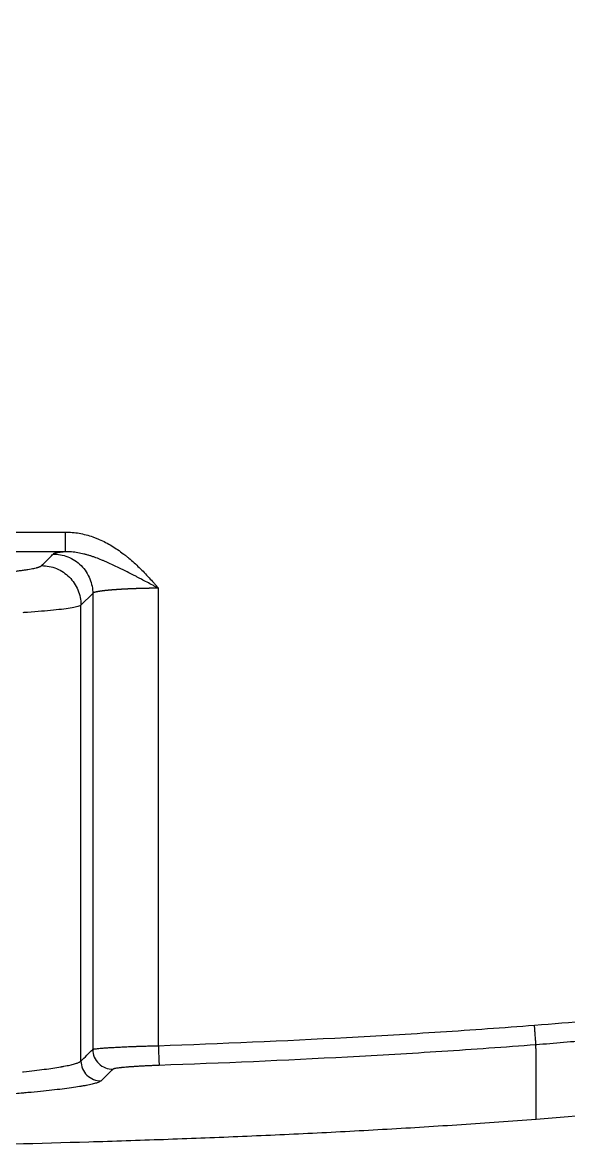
# Model space of a CAD drawing. Header units: millimetres. Extents: x -33000 to 294000, y 0 to 42408.
# Drawn here: x 57272.2 to 57313.7, y 18545.5 to 18630.8 of the extents above; entities that cross this region are included whole.
import ezdxf

# ---------------------------------------------------------------- set-up
doc = ezdxf.new("R2010")
doc.units = ezdxf.units.MM
doc.header["$LTSCALE"] = 50
doc.layers.add('arch', color=8, linetype='Continuous')

msp = doc.modelspace()

# ---------------------------------------------------------------- linework, layer by layer
at = {"layer": 'arch', "linetype": 'Continuous'}
for p, q in [((57277.557, 18587.429), (57276.661, 18586.546)), ((57277.557, 18587.429), (57277.557, 18552.785)), ((57276.661, 18551.902), (57276.661, 18586.546))]:
    msp.add_line(p, q, dxfattribs=at)
for centre, major_axis, ratio, start_param, end_param in [((57282.55, 18553.068, 0), (0.053, -1.499), 0.00001, 4.712414, 6.233299), ((57279.055, 18552.785, 0), (1.053, -1.068), 0.997302, 3.935293, 5.53518), ((57278.159, 18551.902, 0), (1.053, -1.068), 0.997304, 3.935721, 5.534739)]:
    msp.add_ellipse(centre, major_axis=major_axis, ratio=ratio, start_param=start_param, end_param=end_param, dxfattribs=at)
for points, knots in [([(57311.261, 18936.073, 0), (57314.055, 18935.857, 0), (57316.84, 18935.597, 0), (57322.388, 18934.985, 0), (57325.152, 18934.633, 0), (57330.658, 18933.83, 0), (57333.4, 18933.38, 0), (57338.86, 18932.373, 0), (57341.578, 18931.816, 0), (57346.988, 18930.586, 0), (57349.68, 18929.913, 0), (57355.036, 18928.438, 0), (57357.699, 18927.636, 0), (57361.67, 18926.326, 0), (57362.99, 18925.871, 0), (57365.621, 18924.924, 0), (57366.932, 18924.431, 0), (57368.892, 18923.661, 0), (57369.87, 18923.269, 0), (57370.846, 18922.865, 0), (57371.333, 18922.66, 0), (57371.496, 18922.592, 0), (57371.82, 18922.455, 0), (57373.278, 18921.834, 0), (57374.722, 18921.189, 0), (57377.265, 18920.004, 0), (57379.784, 18918.78, 0), (57383.49, 18916.821, 0), (57385.91, 18915.429, 0), (57388.302, 18913.993, 0), (57389.485, 18913.252, 0), (57391.823, 18911.724, 0), (57392.978, 18910.936, 0), (57395.258, 18909.312, 0), (57396.383, 18908.475, 0), (57398.048, 18907.18, 0), (57398.874, 18906.523, 0), (57399.828, 18905.74, 0), (57400.234, 18905.4, 0), (57400.505, 18905.172, 0), (57400.64, 18905.058, 0), (57401.85, 18904.03, 0), (57402.901, 18903.095, 0), (57404.952, 18901.185, 0), (57405.953, 18900.209, 0), (57407.903, 18898.217, 0), (57408.853, 18897.201, 0), (57410.701, 18895.127, 0), (57411.6, 18894.069, 0), (57413.347, 18891.912, 0), (57414.194, 18890.813, 0), (57415.837, 18888.572, 0), (57416.632, 18887.431, 0), (57417.786, 18885.687, 0), (57418.164, 18885.1, 0), (57418.907, 18883.916, 0), (57419.271, 18883.319, 0), (57419.989, 18882.115, 0), (57420.342, 18881.508, 0), (57421.036, 18880.285, 0), (57421.377, 18879.668, 0), (57421.797, 18878.892, 0), (57421.881, 18878.737, 0), (57422.047, 18878.426, 0), (57422.13, 18878.27, 0), (57422.378, 18877.802, 0), (57422.869, 18876.865, 0), (57423.346, 18875.924, 0), (57424.283, 18874.034, 0), (57424.885, 18872.767, 0), (57426.046, 18870.218, 0), (57426.605, 18868.937, 0), (57428.222, 18865.072, 0), (57429.221, 18862.468, 0), (57431.085, 18857.215, 0), (57431.95, 18854.566, 0), (57433.562, 18849.228, 0), (57434.31, 18846.539, 0), (57435.704, 18841.127, 0), (57436.35, 18838.404, 0), (57437.103, 18834.981, 0), (57437.324, 18833.953, 0), (57437.539, 18832.922, 0), (57437.682, 18832.235, 0), (57437.752, 18831.891, 0), (57438.101, 18830.171, 0), (57438.369, 18828.795, 0), (57439.143, 18824.667, 0), (57439.619, 18821.914, 0), (57440.499, 18816.406, 0), (57440.904, 18813.651, 0), (57442.026, 18805.385, 0), (57442.651, 18799.871, 0), (57443.445, 18791.597, 0), (57443.686, 18788.839, 0), (57444.119, 18783.32, 0), (57444.31, 18780.561, 0), (57444.814, 18772.28, 0), (57445.293, 18761.234, 0), (57445.44, 18750.181, 0), (57445.441, 18739.125, 0), (57445.368, 18733.595, 0), (57445.056, 18722.531, 0), (57444.817, 18716.997, 0), (57444.314, 18708.693, 0), (57444.122, 18705.924, 0), (57443.688, 18700.386, 0), (57443.446, 18697.616, 0), (57442.914, 18692.076, 0), (57442.624, 18689.305, 0), (57442.147, 18685.147, 0), (57441.981, 18683.761, 0), (57441.634, 18680.989, 0), (57441.453, 18679.603, 0), (57440.511, 18672.671, 0), (57439.635, 18667.154, 0), (57438.09, 18658.931, 0), (57437.537, 18656.198, 0), (57436.339, 18650.755, 0), (57435.695, 18648.044, 0), (57434.304, 18642.645, 0), (57433.556, 18639.958, 0), (57431.94, 18634.611, 0), (57431.071, 18631.951, 0), (57430.015, 18628.978, 0), (57429.897, 18628.648, 0), (57429.657, 18627.988, 0), (57429.537, 18627.658, 0), (57429.172, 18626.672, 0), (57428.429, 18624.705, 0), (57427.647, 18622.759, 0), (57426.028, 18618.896, 0), (57424.874, 18616.36, 0), (57423.327, 18613.246, 0), (57423.012, 18612.626, 0), (57422.372, 18611.391, 0), (57422.047, 18610.776, 0), (57421.054, 18608.942, 0), (57420.369, 18607.731, 0), (57419.301, 18605.936, 0), (57418.938, 18605.341, 0), (57418.197, 18604.159, 0), (57417.82, 18603.572, 0), (57416.665, 18601.823, 0), (57415.865, 18600.673, 0), (57414.618, 18598.972, 0), (57414.195, 18598.409, 0), (57413.657, 18597.711, 0), (57413.549, 18597.571, 0), (57413.332, 18597.293, 0), (57413.005, 18596.877, 0), (57411.795, 18595.366, 0), (57410.661, 18594.033, 0), (57408.801, 18591.949, 0), (57407.849, 18590.932, 0), (57405.902, 18588.948, 0), (57404.908, 18587.979, 0), (57402.877, 18586.091, 0), (57401.841, 18585.17, 0), (57399.729, 18583.374, 0), (57398.653, 18582.499, 0), (57396.462, 18580.792, 0), (57395.348, 18579.961, 0), (57393.081, 18578.342, 0), (57391.928, 18577.554, 0), (57390.172, 18576.403, 0), (57389.288, 18575.835, 0), (57388.243, 18575.187, 0), (57387.793, 18574.912, 0), (57387.493, 18574.729, 0), (57387.342, 18574.638, 0), (57385.985, 18573.822, 0), (57384.77, 18573.121, 0), (57382.32, 18571.768, 0), (57379.851, 18570.461, 0), (57377.348, 18569.243, 0), (57373.569, 18567.478, 0), (57371.017, 18566.385, 0), (57365.855, 18564.349, 0), (57363.244, 18563.406, 0), (57357.969, 18561.655, 0), (57355.306, 18560.848, 0), (57351.273, 18559.731, 0), (57349.923, 18559.374, 0), (57347.888, 18558.861, 0), (57347.209, 18558.694, 0), (57346.187, 18558.449, 0), (57345.847, 18558.368, 0), (57345.164, 18558.208, 0), (57343.457, 18557.813, 0), (57341.745, 18557.442, 0), (57339.686, 18557.017, 0), (57338.999, 18556.879, 0), (57337.624, 18556.61, 0), (57336.936, 18556.479, 0), (57333.493, 18555.842, 0), (57330.731, 18555.388, 0), (57325.192, 18554.579, 0), (57322.415, 18554.225, 0), (57318.239, 18553.765, 0), (57316.846, 18553.623, 0), (57314.055, 18553.361, 0), (57312.659, 18553.242, 0), (57311.262, 18553.134, 0)], [0, 0, 0, 0, 0.015625, 0.015625, 0.03125, 0.03125, 0.046875, 0.046875, 0.0625, 0.0625, 0.078125, 0.078125, 0.09375, 0.09375, 0.101562, 0.101562, 0.109375, 0.109375, 0.113281, 0.115234, 0.115234, 0.116211, 0.116211, 0.117187, 0.125, 0.125, 0.132812, 0.140625, 0.148437, 0.148437, 0.15625, 0.15625, 0.164062, 0.164062, 0.171875, 0.171875, 0.175781, 0.177734, 0.178711, 0.178711, 0.179687, 0.179687, 0.1875, 0.1875, 0.195312, 0.195312, 0.203125, 0.203125, 0.210937, 0.210937, 0.21875, 0.21875, 0.226562, 0.226562, 0.230469, 0.230469, 0.234375, 0.234375, 0.238281, 0.238281, 0.242187, 0.242187, 0.243164, 0.243164, 0.244141, 0.244141, 0.246094, 0.25, 0.25, 0.257812, 0.257812, 0.265625, 0.265625, 0.28125, 0.28125, 0.296875, 0.296875, 0.3125, 0.3125, 0.328125, 0.328125, 0.332031, 0.333984, 0.333984, 0.335937, 0.335937, 0.34375, 0.34375, 0.359375, 0.359375, 0.375, 0.375, 0.40625, 0.40625, 0.421875, 0.421875, 0.4375, 0.4375, 0.46875, 0.5, 0.5, 0.53125, 0.53125, 0.5625, 0.5625, 0.578125, 0.578125, 0.59375, 0.59375, 0.609375, 0.609375, 0.617187, 0.617187, 0.625, 0.625, 0.65625, 0.65625, 0.671875, 0.671875, 0.6875, 0.6875, 0.703125, 0.703125, 0.71875, 0.71875, 0.720703, 0.720703, 0.722656, 0.722656, 0.726562, 0.734375, 0.734375, 0.75, 0.75, 0.753906, 0.753906, 0.757812, 0.757812, 0.765625, 0.765625, 0.769531, 0.769531, 0.773437, 0.773437, 0.78125, 0.78125, 0.785156, 0.785156, 0.786133, 0.786133, 0.787109, 0.789062, 0.796875, 0.796875, 0.804687, 0.804687, 0.8125, 0.8125, 0.820312, 0.820312, 0.828125, 0.828125, 0.835937, 0.835937, 0.84375, 0.84375, 0.847656, 0.849609, 0.850586, 0.850586, 0.851562, 0.851562, 0.859375, 0.859375, 0.867187, 0.875, 0.875, 0.890625, 0.890625, 0.90625, 0.90625, 0.921875, 0.921875, 0.929687, 0.929687, 0.933594, 0.933594, 0.935547, 0.935547, 0.9375, 0.945312, 0.945312, 0.949219, 0.949219, 0.953125, 0.953125, 0.96875, 0.96875, 0.984375, 0.984375, 0.992187, 0.992187, 1, 1, 1, 1]), ([(57311.146, 18554.627, 0), (57313.918, 18554.842, 0), (57316.683, 18555.1, 0), (57322.196, 18555.708, 0), (57324.944, 18556.058, 0), (57330.422, 18556.856, 0), (57333.152, 18557.304, 0), (57338.594, 18558.308, 0), (57341.305, 18558.863, 0), (57346.705, 18560.092, 0), (57349.395, 18560.766, 0), (57353.412, 18561.874, 0), (57354.748, 18562.26, 0), (57356.414, 18562.765, 0), (57356.747, 18562.867, 0), (57357.412, 18563.073, 0), (57358.408, 18563.385, 0), (57359.401, 18563.706, 0), (57362.699, 18564.798, 0), (57365.308, 18565.74, 0), (57370.462, 18567.771, 0), (57373.006, 18568.861, 0), (57376.769, 18570.619, 0), (57379.259, 18571.833, 0), (57381.711, 18573.133, 0), (57384.144, 18574.479, 0), (57385.35, 18575.175, 0), (57386.695, 18575.986, 0), (57386.844, 18576.077, 0), (57387.142, 18576.258, 0), (57387.587, 18576.531, 0), (57388.622, 18577.175, 0), (57389.499, 18577.739, 0), (57391.238, 18578.882, 0), (57392.379, 18579.665, 0), (57394.624, 18581.274, 0), (57395.728, 18582.1, 0), (57397.897, 18583.796, 0), (57398.962, 18584.666, 0), (57401.052, 18586.451, 0), (57402.077, 18587.366, 0), (57404.086, 18589.245, 0), (57405.07, 18590.208, 0), (57406.994, 18592.182, 0), (57407.935, 18593.194, 0), (57409.773, 18595.268, 0), (57410.67, 18596.329, 0), (57411.762, 18597.689, 0), (57411.98, 18597.963, 0), (57412.303, 18598.376, 0), (57412.411, 18598.514, 0), (57412.625, 18598.79, 0), (57413.158, 18599.484, 0), (57413.679, 18600.183, 0), (57414.906, 18601.874, 0), (57415.694, 18603.018, 0), (57417.209, 18605.337, 0), (57417.936, 18606.512, 0), (57419.337, 18608.891, 0), (57420.01, 18610.095, 0), (57421.313, 18612.525, 0), (57421.942, 18613.752, 0), (57423.768, 18617.466, 0), (57424.903, 18619.986, 0), (57426.495, 18623.823, 0), (57427.264, 18625.756, 0), (57427.994, 18627.709, 0), (57428.293, 18628.526, 0), (57428.353, 18628.689, 0), (57428.471, 18629.017, 0), (57428.648, 18629.507, 0), (57428.823, 18629.999, 0), (57429.861, 18632.949, 0), (57430.714, 18635.588, 0), (57432.302, 18640.893, 0), (57433.036, 18643.559, 0), (57434.403, 18648.915, 0), (57435.036, 18651.604, 0), (57436.213, 18657.004, 0), (57436.757, 18659.714, 0), (57437.77, 18665.151, 0), (57438.473, 18669.242, 0), (57439.204, 18674.036, 0), (57439.548, 18676.437, 0), (57439.692, 18677.468, 0), (57439.787, 18678.155, 0), (57439.833, 18678.498, 0), (57440.251, 18681.591, 0), (57440.931, 18687.088, 0), (57441.502, 18692.583, 0), (57442.026, 18698.076, 0), (57442.264, 18700.822, 0), (57442.691, 18706.313, 0), (57442.88, 18709.058, 0), (57443.376, 18717.292, 0), (57443.611, 18722.778, 0), (57443.917, 18733.748, 0), (57443.988, 18739.231, 0), (57443.987, 18750.193, 0), (57443.913, 18755.673, 0), (57443.603, 18766.628, 0), (57443.366, 18772.104, 0), (57442.869, 18780.314, 0), (57442.68, 18783.051, 0), (57442.253, 18788.522, 0), (57442.015, 18791.257, 0), (57441.23, 18799.461, 0), (57440.614, 18804.928, 0), (57439.507, 18813.124, 0), (57439.108, 18815.855, 0), (57438.24, 18821.317, 0), (57437.772, 18824.046, 0), (57437.009, 18828.14, 0), (57436.745, 18829.504, 0), (57436.402, 18831.209, 0), (57436.332, 18831.55, 0), (57436.192, 18832.232, 0), (57435.98, 18833.254, 0), (57435.18, 18836.994, 0), (57434.384, 18840.371, 0), (57433.011, 18845.741, 0), (57432.275, 18848.408, 0), (57430.687, 18853.705, 0), (57429.835, 18856.334, 0), (57428, 18861.546, 0), (57427.016, 18864.13, 0), (57425.423, 18867.966, 0), (57424.323, 18870.511, 0), (57423.137, 18873.026, 0), (57422.214, 18874.901, 0), (57421.744, 18875.836, 0), (57421.18, 18876.921, 0), (57420.934, 18877.385, 0), (57420.77, 18877.694, 0), (57420.688, 18877.848, 0), (57419.942, 18879.236, 0), (57419.259, 18880.453, 0), (57418.197, 18882.249, 0), (57417.837, 18882.843, 0), (57417.104, 18884.02, 0), (57416.731, 18884.603, 0), (57415.593, 18886.337, 0), (57414.808, 18887.472, 0), (57413.185, 18889.699, 0), (57412.348, 18890.791, 0), (57410.622, 18892.934, 0), (57409.733, 18893.985, 0), (57407.905, 18896.046, 0), (57406.965, 18897.055, 0), (57405.035, 18899.033, 0), (57404.045, 18900.002, 0), (57402.014, 18901.898, 0), (57400.973, 18902.826, 0), (57399.774, 18903.847, 0), (57399.641, 18903.96, 0), (57399.373, 18904.186, 0), (57399.238, 18904.298, 0), (57398.835, 18904.634, 0), (57398.024, 18905.301, 0), (57397.205, 18905.954, 0), (57395.555, 18907.238, 0), (57394.44, 18908.069, 0), (57392.179, 18909.68, 0), (57391.035, 18910.462, 0), (57388.717, 18911.977, 0), (57387.544, 18912.712, 0), (57385.171, 18914.136, 0), (57382.772, 18915.515, 0), (57379.096, 18917.457, 0), (57376.597, 18918.67, 0), (57374.075, 18919.844, 0), (57372.802, 18920.411, 0), (57371.358, 18921.029, 0), (57371.197, 18921.097, 0), (57370.875, 18921.233, 0), (57370.714, 18921.301, 0), (57370.231, 18921.503, 0), (57369.263, 18921.903, 0), (57368.293, 18922.292, 0), (57366.35, 18923.054, 0), (57365.049, 18923.542, 0), (57362.44, 18924.48, 0), (57361.131, 18924.93, 0), (57357.193, 18926.227, 0), (57354.552, 18927.02, 0), (57349.241, 18928.48, 0), (57346.572, 18929.146, 0), (57341.207, 18930.364, 0), (57338.511, 18930.915, 0), (57333.097, 18931.912, 0), (57330.378, 18932.358, 0), (57324.919, 18933.152, 0), (57322.178, 18933.501, 0), (57316.677, 18934.107, 0), (57313.916, 18934.365, 0), (57311.146, 18934.58, 0)], [0, 0, 0, 0, 0.015625, 0.015625, 0.03125, 0.03125, 0.046875, 0.046875, 0.0625, 0.0625, 0.078125, 0.078125, 0.085938, 0.085938, 0.087891, 0.087891, 0.089844, 0.09375, 0.09375, 0.109375, 0.109375, 0.125, 0.125, 0.132812, 0.140625, 0.140625, 0.148437, 0.148437, 0.149414, 0.149414, 0.150391, 0.152344, 0.15625, 0.15625, 0.164062, 0.164062, 0.171875, 0.171875, 0.179687, 0.179687, 0.1875, 0.1875, 0.195312, 0.195312, 0.203125, 0.203125, 0.210938, 0.210938, 0.212891, 0.212891, 0.213867, 0.213867, 0.214844, 0.21875, 0.21875, 0.226563, 0.226563, 0.234375, 0.234375, 0.242188, 0.242188, 0.25, 0.25, 0.265625, 0.265625, 0.273438, 0.277344, 0.277344, 0.27832, 0.27832, 0.279297, 0.28125, 0.28125, 0.296875, 0.296875, 0.3125, 0.3125, 0.328125, 0.328125, 0.34375, 0.34375, 0.359375, 0.367188, 0.371094, 0.373047, 0.373047, 0.375, 0.375, 0.390625, 0.40625, 0.40625, 0.421875, 0.421875, 0.4375, 0.4375, 0.46875, 0.46875, 0.5, 0.5, 0.53125, 0.53125, 0.5625, 0.5625, 0.578125, 0.578125, 0.59375, 0.59375, 0.625, 0.625, 0.640625, 0.640625, 0.65625, 0.65625, 0.664063, 0.664063, 0.666016, 0.666016, 0.667969, 0.671875, 0.6875, 0.6875, 0.703125, 0.703125, 0.71875, 0.71875, 0.734375, 0.734375, 0.742188, 0.75, 0.75, 0.753906, 0.755859, 0.756836, 0.756836, 0.757813, 0.757813, 0.765625, 0.765625, 0.769531, 0.769531, 0.773438, 0.773438, 0.78125, 0.78125, 0.789063, 0.789063, 0.796875, 0.796875, 0.804688, 0.804688, 0.8125, 0.8125, 0.820313, 0.820313, 0.821289, 0.821289, 0.822266, 0.822266, 0.824219, 0.828125, 0.828125, 0.835938, 0.835938, 0.84375, 0.84375, 0.851563, 0.851563, 0.859375, 0.867188, 0.875, 0.875, 0.882813, 0.882813, 0.883789, 0.883789, 0.884766, 0.884766, 0.886719, 0.890625, 0.890625, 0.898438, 0.898438, 0.90625, 0.90625, 0.921875, 0.921875, 0.9375, 0.9375, 0.953125, 0.953125, 0.96875, 0.96875, 0.984375, 0.984375, 1, 1, 1, 1]), ([(57311.26, 18547.49, 0), (57314.505, 18547.739, 0), (57317.746, 18548.016, 0), (57324.219, 18548.641, 0), (57327.451, 18548.99, 0), (57333.902, 18549.779, 0), (57337.122, 18550.22, 0), (57341.94, 18550.965, 0), (57343.544, 18551.228, 0), (57346.748, 18551.785, 0), (57348.348, 18552.079, 0), (57350.745, 18552.545, 0), (57351.543, 18552.705, 0), (57352.74, 18552.952, 0), (57353.138, 18553.035, 0), (57353.935, 18553.204, 0), (57355.925, 18553.631, 0), (57357.906, 18554.087, 0), (57361.06, 18554.856, 0), (57362.63, 18555.26, 0), (57365.755, 18556.109, 0), (57367.311, 18556.555, 0), (57371.952, 18557.961, 0), (57375.013, 18558.99, 0), (57379.549, 18560.692, 0), (57381.051, 18561.287, 0), (57384.035, 18562.532, 0), (57385.517, 18563.184, 0), (57388.458, 18564.549, 0), (57389.918, 18565.263, 0), (57392.09, 18566.384, 0), (57392.811, 18566.766, 0), (57393.887, 18567.352, 0), (57394.245, 18567.55, 0), (57394.781, 18567.85, 0), (57394.96, 18567.95, 0), (57395.316, 18568.152, 0), (57396.914, 18569.065, 0), (57398.482, 18570.015, 0), (57401.218, 18571.766, 0), (57402.56, 18572.672, 0), (57405.192, 18574.548, 0), (57406.481, 18575.517, 0), (57409.006, 18577.521, 0), (57410.241, 18578.555, 0), (57412.656, 18580.69, 0), (57413.836, 18581.791, 0), (57415.562, 18583.495, 0), (57416.13, 18584.071, 0), (57417.252, 18585.242, 0), (57417.805, 18585.836, 0), (57418.897, 18587.042, 0), (57419.436, 18587.654, 0), (57420.234, 18588.584, 0), (57420.498, 18588.896, 0), (57421.022, 18589.525, 0), (57421.283, 18589.842, 0), (57422.576, 18591.435, 0), (57423.577, 18592.736, 0), (57424.787, 18594.393, 0), (57425.026, 18594.726, 0), (57425.502, 18595.394, 0), (57426.208, 18596.401, 0), (57426.894, 18597.418, 0), (57428.243, 18599.469, 0), (57429.108, 18600.856, 0), (57430.775, 18603.666, 0), (57431.578, 18605.09, 0), (57433.124, 18607.973, 0), (57433.867, 18609.432, 0), (57434.763, 18611.275, 0), (57434.94, 18611.645, 0), (57435.291, 18612.386, 0), (57435.812, 18613.5, 0), (57436.318, 18614.621, 0), (57437.308, 18616.872, 0), (57437.941, 18618.385, 0), (57438.55, 18619.908, 0)], [0, 0, 0, 0, 0.0625, 0.0625, 0.125, 0.125, 0.1875, 0.1875, 0.21875, 0.21875, 0.25, 0.25, 0.265625, 0.265625, 0.273437, 0.273437, 0.28125, 0.3125, 0.3125, 0.34375, 0.34375, 0.375, 0.375, 0.4375, 0.4375, 0.46875, 0.46875, 0.5, 0.5, 0.53125, 0.53125, 0.546875, 0.546875, 0.554687, 0.554687, 0.558594, 0.558594, 0.5625, 0.59375, 0.59375, 0.625, 0.625, 0.65625, 0.65625, 0.6875, 0.6875, 0.71875, 0.71875, 0.734375, 0.734375, 0.75, 0.75, 0.765625, 0.765625, 0.773437, 0.773437, 0.78125, 0.78125, 0.8125, 0.8125, 0.820312, 0.820312, 0.828125, 0.84375, 0.84375, 0.875, 0.875, 0.90625, 0.90625, 0.9375, 0.9375, 0.945312, 0.945312, 0.953125, 0.96875, 0.96875, 1, 1, 1, 1]), ([(57275.467, 18592.094, 0), (57275.647, 18592.095, 0), (57275.825, 18592.087, 0), (57276.179, 18592.055, 0), (57276.355, 18592.031, 0), (57276.703, 18591.969, 0), (57276.876, 18591.931, 0), (57277.219, 18591.84, 0), (57277.39, 18591.788, 0), (57277.601, 18591.713, 0), (57277.643, 18591.698, 0), (57277.727, 18591.667, 0), (57277.853, 18591.619, 0), (57277.976, 18591.567, 0), (57278.221, 18591.461, 0), (57278.381, 18591.384, 0), (57278.695, 18591.22, 0), (57278.849, 18591.133, 0), (57279.152, 18590.951, 0), (57279.301, 18590.855, 0), (57279.594, 18590.655, 0), (57279.738, 18590.551, 0), (57279.952, 18590.389, 0), (57280.022, 18590.334, 0), (57280.162, 18590.223, 0), (57280.231, 18590.167, 0), (57280.437, 18589.995, 0), (57280.572, 18589.878, 0), (57280.836, 18589.639, 0), (57280.967, 18589.517, 0), (57281.223, 18589.268, 0), (57281.349, 18589.142, 0), (57281.597, 18588.885, 0), (57281.719, 18588.755, 0), (57281.961, 18588.492, 0), (57282.08, 18588.359, 0), (57282.258, 18588.158, 0), (57282.317, 18588.091, 0), (57282.405, 18587.991, 0), (57282.435, 18587.957, 0), (57282.479, 18587.906, 0), (57282.493, 18587.89, 0), (57282.516, 18587.865, 0), (57282.523, 18587.856, 0), (57282.534, 18587.844, 0), (57282.538, 18587.84, 0), (57282.543, 18587.835, 0), (57282.544, 18587.835, 0), (57282.544, 18587.834, 0), (57282.545, 18587.834, 0), (57282.545, 18587.834, 0), (57282.545, 18587.834, 0), (57282.545, 18587.833, 0), (57282.546, 18587.832, 0), (57282.548, 18587.828, 0), (57282.55, 18587.825, 0), (57282.552, 18587.822, 0)], [0, 0, 0, 0, 0.0625, 0.0625, 0.125, 0.125, 0.1875, 0.1875, 0.25, 0.25, 0.265625, 0.265625, 0.28125, 0.3125, 0.3125, 0.375, 0.375, 0.4375, 0.4375, 0.5, 0.5, 0.5625, 0.5625, 0.59375, 0.59375, 0.625, 0.625, 0.6875, 0.6875, 0.75, 0.75, 0.8125, 0.8125, 0.875, 0.875, 0.9375, 0.9375, 0.96875, 0.96875, 0.984375, 0.984375, 0.992188, 0.992188, 0.996094, 0.996094, 0.998047, 0.998047, 0.998291, 0.998413, 0.998413, 0.998444, 0.998444, 0.998474, 0.998535, 0.999023, 1, 1, 1, 1]), ([(57275.467, 18592.094, 0), (57275.467, 18591.999, 0), (57275.467, 18591.904, 0), (57275.468, 18591.717, 0), (57275.468, 18591.626, 0), (57275.468, 18591.449, 0), (57275.469, 18591.364, 0), (57275.469, 18591.204, 0), (57275.469, 18591.129, 0), (57275.47, 18590.992, 0), (57275.47, 18590.929, 0), (57275.47, 18590.819, 0), (57275.47, 18590.771, 0), (57275.47, 18590.691, 0), (57275.471, 18590.66, 0), (57275.471, 18590.615, 0), (57275.471, 18590.601, 0), (57275.471, 18590.596, 0)], [0, 0, 0, 0, 0.125, 0.125, 0.25, 0.25, 0.375, 0.375, 0.5, 0.5, 0.625, 0.625, 0.75, 0.75, 0.875, 0.875, 1, 1, 1, 1]), ([(57275.471, 18590.596, 0), (57275.465, 18590.595, 0), (57275.452, 18590.594, 0), (57275.432, 18590.592, 0), (57275.412, 18590.59, 0), (57275.393, 18590.588, 0), (57275.374, 18590.586, 0), (57275.354, 18590.584, 0), (57275.335, 18590.582, 0), (57275.316, 18590.58, 0), (57275.297, 18590.578, 0), (57275.278, 18590.576, 0), (57275.259, 18590.574, 0), (57275.24, 18590.571, 0), (57275.222, 18590.569, 0), (57275.203, 18590.567, 0), (57275.185, 18590.565, 0), (57275.167, 18590.563, 0), (57275.149, 18590.56, 0), (57275.131, 18590.558, 0), (57275.113, 18590.556, 0), (57275.095, 18590.553, 0), (57275.077, 18590.551, 0), (57275.06, 18590.549, 0), (57275.043, 18590.546, 0), (57275.026, 18590.544, 0), (57275.009, 18590.542, 0), (57274.992, 18590.539, 0), (57274.976, 18590.537, 0), (57274.96, 18590.534, 0), (57274.944, 18590.532, 0), (57274.928, 18590.529, 0), (57274.912, 18590.527, 0), (57274.897, 18590.524, 0), (57274.882, 18590.521, 0), (57274.867, 18590.519, 0), (57274.852, 18590.516, 0), (57274.838, 18590.513, 0), (57274.823, 18590.511, 0), (57274.81, 18590.508, 0), (57274.796, 18590.505, 0), (57274.783, 18590.503, 0), (57274.77, 18590.5, 0), (57274.757, 18590.497, 0), (57274.744, 18590.494, 0), (57274.732, 18590.492, 0), (57274.72, 18590.489, 0), (57274.709, 18590.486, 0), (57274.698, 18590.483, 0), (57274.687, 18590.48, 0), (57274.676, 18590.477, 0), (57274.666, 18590.474, 0), (57274.656, 18590.471, 0), (57274.647, 18590.468, 0), (57274.638, 18590.465, 0), (57274.629, 18590.462, 0), (57274.621, 18590.459, 0), (57274.613, 18590.456, 0), (57274.606, 18590.453, 0), (57274.599, 18590.45, 0), (57274.592, 18590.447, 0), (57274.586, 18590.444, 0), (57274.581, 18590.441, 0), (57274.575, 18590.438, 0), (57274.571, 18590.435, 0), (57274.566, 18590.431, 0), (57274.563, 18590.428, 0), (57274.56, 18590.426, 0), (57274.559, 18590.425, 0)], [0, 0, 0, 0, 0.012246, 0.024582, 0.037008, 0.049524, 0.062129, 0.074824, 0.087609, 0.100484, 0.113449, 0.126503, 0.139647, 0.15288, 0.166203, 0.179616, 0.193118, 0.206709, 0.220391, 0.234161, 0.248021, 0.261971, 0.276009, 0.290137, 0.304355, 0.318662, 0.333057, 0.347543, 0.362117, 0.376781, 0.391533, 0.406375, 0.421306, 0.436326, 0.451435, 0.466633, 0.48192, 0.497297, 0.512762, 0.528316, 0.543959, 0.55969, 0.575511, 0.591421, 0.607419, 0.623507, 0.639683, 0.655949, 0.672303, 0.688746, 0.705279, 0.7219, 0.73861, 0.75541, 0.772298, 0.789276, 0.806343, 0.823499, 0.840745, 0.858081, 0.875506, 0.89302, 0.910625, 0.928319, 0.946104, 0.963979, 0.981944, 1, 1, 1, 1]), ([(57282.552, 18587.822, 0), (57282.55, 18587.824, 0), (57282.546, 18587.826, 0), (57282.543, 18587.829, 0), (57282.541, 18587.83, 0), (57282.54, 18587.83, 0), (57282.54, 18587.83, 0), (57282.54, 18587.831, 0), (57282.535, 18587.833, 0), (57282.53, 18587.835, 0), (57282.516, 18587.842, 0), (57282.507, 18587.846, 0), (57282.48, 18587.86, 0), (57282.461, 18587.87, 0), (57282.407, 18587.898, 0), (57282.371, 18587.917, 0), (57282.263, 18587.974, 0), (57282.191, 18588.012, 0), (57281.975, 18588.126, 0), (57281.831, 18588.203, 0), (57281.544, 18588.355, 0), (57281.401, 18588.431, 0), (57281.186, 18588.544, 0), (57281.114, 18588.582, 0), (57280.971, 18588.657, 0), (57280.899, 18588.694, 0), (57280.756, 18588.768, 0), (57280.684, 18588.805, 0), (57280.541, 18588.878, 0), (57280.469, 18588.915, 0), (57280.255, 18589.024, 0), (57280.112, 18589.096, 0), (57279.897, 18589.204, 0), (57279.826, 18589.239, 0), (57279.683, 18589.31, 0), (57279.611, 18589.345, 0), (57279.396, 18589.449, 0), (57279.253, 18589.517, 0), (57278.965, 18589.651, 0), (57278.821, 18589.717, 0), (57278.604, 18589.813, 0), (57278.532, 18589.844, 0), (57278.386, 18589.906, 0), (57278.314, 18589.936, 0), (57278.094, 18590.026, 0), (57277.947, 18590.084, 0), (57277.725, 18590.166, 0), (57277.65, 18590.192, 0), (57277.5, 18590.243, 0), (57277.425, 18590.268, 0), (57277.274, 18590.315, 0), (57277.197, 18590.338, 0), (57277.044, 18590.381, 0), (57276.967, 18590.401, 0), (57276.736, 18590.458, 0), (57276.58, 18590.491, 0), (57276.346, 18590.531, 0), (57276.267, 18590.543, 0), (57276.11, 18590.563, 0), (57276.031, 18590.572, 0), (57275.792, 18590.592, 0), (57275.632, 18590.598, 0), (57275.471, 18590.596, 0)], [0, 0, 0, 0, 0.000977, 0.001465, 0.001709, 0.001709, 0.001831, 0.001831, 0.001953, 0.003906, 0.003906, 0.007812, 0.007812, 0.015625, 0.015625, 0.03125, 0.03125, 0.0625, 0.0625, 0.125, 0.125, 0.1875, 0.1875, 0.21875, 0.21875, 0.25, 0.25, 0.28125, 0.28125, 0.3125, 0.3125, 0.375, 0.375, 0.40625, 0.40625, 0.4375, 0.4375, 0.5, 0.5, 0.5625, 0.5625, 0.59375, 0.59375, 0.625, 0.625, 0.6875, 0.6875, 0.71875, 0.71875, 0.75, 0.75, 0.78125, 0.78125, 0.8125, 0.8125, 0.875, 0.875, 0.90625, 0.90625, 0.9375, 0.9375, 1, 1, 1, 1]), ([(57273.662, 18589.542, 0), (57273.762, 18589.641, 0), (57273.962, 18589.837, 0), (57274.261, 18590.132, 0), (57274.46, 18590.327, 0), (57274.559, 18590.425, 0)], [0, 0, 0, 0, 0.334305, 0.667638, 1, 1, 1, 1]), ([(57274.559, 18590.425, 0), (57274.736, 18590.425, 0), (57274.919, 18590.409, 0), (57275.289, 18590.339, 0), (57275.477, 18590.286, 0), (57275.845, 18590.14, 0), (57276.026, 18590.046, 0), (57276.368, 18589.822, 0), (57276.53, 18589.691, 0), (57276.822, 18589.399, 0), (57276.953, 18589.238, 0), (57277.177, 18588.895, 0), (57277.271, 18588.714, 0), (57277.49, 18588.162, 0), (57277.556, 18587.782, 0), (57277.557, 18587.429, 0)], [0, 0, 0, 0, 0.125, 0.125, 0.25, 0.25, 0.375, 0.375, 0.5, 0.5, 0.625, 0.625, 0.75, 0.75, 1, 1, 1, 1]), ([(57261.399, 18588.564, 0), (57261.422, 18588.564, 0), (57261.468, 18588.566, 0), (57261.536, 18588.567, 0), (57261.605, 18588.569, 0), (57261.673, 18588.571, 0), (57261.741, 18588.573, 0), (57261.809, 18588.575, 0), (57262.094, 18588.583, 0), (57262.592, 18588.598, 0), (57263.289, 18588.62, 0), (57263.972, 18588.644, 0), (57264.861, 18588.677, 0), (57265.93, 18588.722, 0), (57267.001, 18588.775, 0), (57267.883, 18588.823, 0), (57268.599, 18588.866, 0), (57269.386, 18588.919, 0), (57270.214, 18588.982, 0), (57270.905, 18589.043, 0), (57271.406, 18589.094, 0), (57271.755, 18589.132, 0), (57272.076, 18589.172, 0), (57272.369, 18589.211, 0), (57272.634, 18589.251, 0), (57272.869, 18589.292, 0), (57273.074, 18589.333, 0), (57273.203, 18589.363, 0), (57273.275, 18589.381, 0), (57273.303, 18589.389, 0), (57273.33, 18589.396, 0), (57273.355, 18589.404, 0), (57273.381, 18589.411, 0), (57273.405, 18589.419, 0), (57273.428, 18589.427, 0), (57273.45, 18589.434, 0), (57273.471, 18589.442, 0), (57273.492, 18589.449, 0), (57273.511, 18589.457, 0), (57273.529, 18589.465, 0), (57273.547, 18589.473, 0), (57273.564, 18589.48, 0), (57273.579, 18589.488, 0), (57273.594, 18589.496, 0), (57273.608, 18589.503, 0), (57273.62, 18589.511, 0), (57273.632, 18589.519, 0), (57273.643, 18589.527, 0), (57273.653, 18589.535, 0), (57273.659, 18589.54, 0), (57273.662, 18589.542, 0)], [0, 0, 0, 0, 0.00328, 0.006559, 0.009835, 0.01311, 0.016383, 0.019654, 0.022924, 0.057663, 0.092386, 0.127141, 0.161976, 0.231771, 0.30158, 0.348098, 0.394547, 0.441043, 0.51077, 0.580511, 0.615477, 0.650382, 0.685273, 0.720198, 0.75505, 0.789822, 0.824564, 0.859324, 0.865628, 0.871938, 0.878256, 0.884581, 0.890913, 0.897253, 0.903602, 0.909959, 0.916325, 0.9227, 0.929084, 0.935477, 0.941881, 0.948294, 0.954718, 0.961153, 0.967599, 0.974056, 0.980524, 0.987004, 0.993496, 1, 1, 1, 1]), ([(57273.662, 18589.542, 0), (57273.858, 18589.542, 0), (57274.054, 18589.523, 0), (57274.438, 18589.446, 0), (57274.627, 18589.388, 0), (57274.989, 18589.238, 0), (57275.163, 18589.145, 0), (57275.489, 18588.927, 0), (57275.641, 18588.802, 0), (57275.919, 18588.525, 0), (57276.044, 18588.372, 0), (57276.262, 18588.046, 0), (57276.355, 18587.873, 0), (57276.506, 18587.511, 0), (57276.564, 18587.322, 0), (57276.641, 18586.938, 0), (57276.661, 18586.742, 0), (57276.661, 18586.546, 0)], [0, 0, 0, 0, 0.125, 0.125, 0.25, 0.25, 0.375, 0.375, 0.5, 0.5, 0.625, 0.625, 0.75, 0.75, 0.875, 0.875, 1, 1, 1, 1]), ([(57282.55, 18587.822, 0), (57282.538, 18587.822, 0), (57282.514, 18587.822, 0), (57282.479, 18587.822, 0), (57282.443, 18587.822, 0), (57282.407, 18587.822, 0), (57282.372, 18587.822, 0), (57282.335, 18587.822, 0), (57282.299, 18587.821, 0), (57282.263, 18587.821, 0), (57282.226, 18587.821, 0), (57282.19, 18587.821, 0), (57282.153, 18587.82, 0), (57282.116, 18587.82, 0), (57282.079, 18587.82, 0), (57282.042, 18587.819, 0), (57282.005, 18587.819, 0), (57281.968, 18587.818, 0), (57281.93, 18587.818, 0), (57281.893, 18587.817, 0), (57281.855, 18587.817, 0), (57281.817, 18587.816, 0), (57281.779, 18587.815, 0), (57281.741, 18587.815, 0), (57281.703, 18587.814, 0), (57281.665, 18587.813, 0), (57281.627, 18587.812, 0), (57281.588, 18587.812, 0), (57281.55, 18587.811, 0), (57281.511, 18587.81, 0), (57281.473, 18587.809, 0), (57281.434, 18587.808, 0), (57281.395, 18587.807, 0), (57281.357, 18587.806, 0), (57281.318, 18587.805, 0), (57281.279, 18587.804, 0), (57281.24, 18587.803, 0), (57281.201, 18587.802, 0), (57281.162, 18587.801, 0), (57281.122, 18587.8, 0), (57281.083, 18587.799, 0), (57281.044, 18587.797, 0), (57281.005, 18587.796, 0), (57280.965, 18587.795, 0), (57280.926, 18587.794, 0), (57280.887, 18587.792, 0), (57280.847, 18587.791, 0), (57280.808, 18587.79, 0), (57280.768, 18587.788, 0), (57280.729, 18587.787, 0), (57280.689, 18587.785, 0), (57280.65, 18587.784, 0), (57280.61, 18587.782, 0), (57280.571, 18587.781, 0), (57280.532, 18587.779, 0), (57280.492, 18587.777, 0), (57280.453, 18587.776, 0), (57280.413, 18587.774, 0), (57280.374, 18587.772, 0), (57280.335, 18587.771, 0), (57280.295, 18587.769, 0), (57280.256, 18587.767, 0), (57280.217, 18587.765, 0), (57280.178, 18587.763, 0), (57280.139, 18587.761, 0), (57280.1, 18587.759, 0), (57280.061, 18587.757, 0), (57280.022, 18587.755, 0), (57279.983, 18587.753, 0), (57279.944, 18587.751, 0), (57279.906, 18587.749, 0), (57279.867, 18587.747, 0), (57279.829, 18587.745, 0), (57279.79, 18587.743, 0), (57279.752, 18587.741, 0), (57279.714, 18587.738, 0), (57279.676, 18587.736, 0), (57279.638, 18587.734, 0), (57279.6, 18587.732, 0), (57279.563, 18587.729, 0), (57279.525, 18587.727, 0), (57279.488, 18587.724, 0), (57279.451, 18587.722, 0), (57279.414, 18587.719, 0), (57279.377, 18587.717, 0), (57279.341, 18587.714, 0), (57279.304, 18587.712, 0), (57279.268, 18587.709, 0), (57279.232, 18587.707, 0), (57279.196, 18587.704, 0), (57279.16, 18587.701, 0), (57279.125, 18587.699, 0), (57279.089, 18587.696, 0), (57279.054, 18587.693, 0), (57279.02, 18587.69, 0), (57278.985, 18587.687, 0), (57278.951, 18587.685, 0), (57278.916, 18587.682, 0), (57278.883, 18587.679, 0), (57278.849, 18587.676, 0), (57278.816, 18587.673, 0), (57278.783, 18587.67, 0), (57278.75, 18587.667, 0), (57278.718, 18587.664, 0), (57278.685, 18587.661, 0), (57278.653, 18587.657, 0), (57278.622, 18587.654, 0), (57278.591, 18587.651, 0), (57278.56, 18587.648, 0), (57278.529, 18587.645, 0), (57278.499, 18587.641, 0), (57278.469, 18587.638, 0), (57278.439, 18587.635, 0), (57278.41, 18587.631, 0), (57278.381, 18587.628, 0), (57278.353, 18587.624, 0), (57278.325, 18587.621, 0), (57278.297, 18587.617, 0), (57278.269, 18587.614, 0), (57278.243, 18587.61, 0), (57278.216, 18587.607, 0), (57278.19, 18587.603, 0), (57278.164, 18587.6, 0), (57278.139, 18587.596, 0), (57278.114, 18587.592, 0), (57278.089, 18587.588, 0), (57278.066, 18587.585, 0), (57278.042, 18587.581, 0), (57278.019, 18587.577, 0), (57277.996, 18587.573, 0), (57277.974, 18587.569, 0), (57277.953, 18587.565, 0), (57277.931, 18587.561, 0), (57277.911, 18587.557, 0), (57277.89, 18587.553, 0), (57277.871, 18587.549, 0), (57277.852, 18587.545, 0), (57277.833, 18587.541, 0), (57277.815, 18587.537, 0), (57277.797, 18587.533, 0), (57277.78, 18587.529, 0), (57277.764, 18587.525, 0), (57277.748, 18587.52, 0), (57277.733, 18587.516, 0), (57277.718, 18587.512, 0), (57277.704, 18587.507, 0), (57277.69, 18587.503, 0), (57277.677, 18587.499, 0), (57277.665, 18587.494, 0), (57277.653, 18587.49, 0), (57277.642, 18587.485, 0), (57277.631, 18587.481, 0), (57277.621, 18587.476, 0), (57277.612, 18587.472, 0), (57277.603, 18587.467, 0), (57277.595, 18587.462, 0), (57277.587, 18587.458, 0), (57277.581, 18587.453, 0), (57277.574, 18587.448, 0), (57277.569, 18587.443, 0), (57277.564, 18587.439, 0), (57277.56, 18587.434, 0), (57277.558, 18587.431, 0), (57277.557, 18587.429, 0)], [0, 0, 0, 0, 0.004651, 0.009321, 0.014011, 0.01872, 0.023448, 0.028196, 0.032963, 0.037749, 0.042555, 0.047381, 0.052226, 0.05709, 0.061973, 0.066876, 0.071799, 0.076741, 0.081702, 0.086683, 0.091683, 0.096703, 0.101742, 0.106801, 0.111879, 0.116976, 0.122093, 0.127229, 0.132385, 0.13756, 0.142755, 0.147969, 0.153203, 0.158456, 0.163729, 0.169021, 0.174333, 0.179664, 0.185014, 0.190384, 0.195774, 0.201183, 0.206611, 0.212059, 0.217527, 0.223014, 0.22852, 0.234046, 0.239592, 0.245157, 0.250741, 0.256345, 0.261969, 0.267612, 0.273274, 0.278956, 0.284658, 0.290379, 0.296119, 0.30188, 0.307659, 0.313458, 0.319277, 0.325115, 0.330973, 0.33685, 0.342747, 0.348664, 0.354599, 0.360555, 0.36653, 0.372524, 0.378539, 0.384572, 0.390625, 0.396698, 0.40279, 0.408902, 0.415034, 0.421184, 0.427355, 0.433545, 0.439755, 0.445984, 0.452233, 0.458501, 0.464789, 0.471096, 0.477423, 0.48377, 0.490136, 0.496521, 0.502927, 0.509352, 0.515796, 0.52226, 0.528744, 0.535247, 0.54177, 0.548312, 0.554874, 0.561455, 0.568056, 0.574677, 0.581317, 0.587977, 0.594656, 0.601355, 0.608074, 0.614812, 0.62157, 0.628347, 0.635144, 0.641961, 0.648797, 0.655653, 0.662528, 0.669423, 0.676338, 0.683272, 0.690226, 0.697199, 0.704192, 0.711205, 0.718237, 0.725289, 0.73236, 0.739451, 0.746562, 0.753692, 0.760842, 0.768012, 0.775201, 0.78241, 0.789638, 0.796886, 0.804154, 0.811441, 0.818748, 0.826074, 0.83342, 0.840786, 0.848171, 0.855576, 0.863001, 0.870445, 0.877909, 0.885392, 0.892895, 0.900418, 0.90796, 0.915522, 0.923104, 0.930705, 0.938326, 0.945967, 0.953627, 0.961306, 0.969006, 0.976725, 0.984464, 0.992222, 1, 1, 1, 1]), ([(57276.661, 18586.546, 0), (57276.619, 18586.51, 0), (57276.54, 18586.474, 0), (57276.311, 18586.405, 0), (57276.163, 18586.372, 0), (57275.805, 18586.306, 0), (57275.595, 18586.274, 0), (57275.122, 18586.213, 0), (57274.859, 18586.183, 0), (57274.287, 18586.125, 0), (57273.978, 18586.097, 0), (57273.321, 18586.042, 0), (57272.973, 18586.016, 0), (57272.486, 18585.982, 0), (57272.361, 18585.974, 0), (57272.234, 18585.965, 0)], [0, 0, 0, 0, 0.157747, 0.157747, 0.315495, 0.315495, 0.473242, 0.473242, 0.630989, 0.630989, 0.788737, 0.788737, 0.946484, 0.946484, 1, 1, 1, 1]), ([(57282.55, 18553.068, 0), (57287.321, 18553.237, 0), (57292.09, 18553.442, 0), (57299.239, 18553.825, 0), (57301.622, 18553.965, 0), (57306.385, 18554.274, 0), (57308.766, 18554.443, 0), (57311.146, 18554.627, 0)], [0, 0, 0, 0, 0.5, 0.5, 0.75, 0.75, 1, 1, 1, 1]), ([(57311.262, 18553.134, 0), (57311.261, 18553.138, 0), (57311.26, 18553.152, 0), (57311.257, 18553.197, 0), (57311.254, 18553.229, 0), (57311.248, 18553.308, 0), (57311.245, 18553.355, 0), (57311.236, 18553.465, 0), (57311.231, 18553.528, 0), (57311.221, 18553.665, 0), (57311.215, 18553.74, 0), (57311.202, 18553.9, 0), (57311.196, 18553.984, 0), (57311.182, 18554.16, 0), (57311.175, 18554.252, 0), (57311.161, 18554.438, 0), (57311.153, 18554.533, 0), (57311.146, 18554.627, 0)], [0, 0, 0, 0, 0.125, 0.125, 0.25, 0.25, 0.375, 0.375, 0.5, 0.5, 0.625, 0.625, 0.75, 0.75, 0.875, 0.875, 1, 1, 1, 1]), ([(57277.557, 18552.785, 0), (57277.565, 18552.791, 0), (57277.581, 18552.797, 0), (57277.616, 18552.806, 0), (57277.63, 18552.809, 0), (57277.661, 18552.815, 0), (57277.678, 18552.818, 0), (57277.736, 18552.827, 0), (57277.781, 18552.834, 0), (57277.885, 18552.846, 0), (57278.004, 18552.859, 0), (57278.149, 18552.872, 0), (57278.249, 18552.881, 0), (57278.27, 18552.882, 0), (57278.311, 18552.886, 0), (57278.333, 18552.887, 0), (57278.398, 18552.892, 0), (57278.442, 18552.895, 0), (57278.581, 18552.905, 0), (57278.776, 18552.918, 0), (57278.994, 18552.931, 0), (57279.166, 18552.941, 0), (57279.254, 18552.946, 0), (57279.345, 18552.951, 0), (57279.407, 18552.954, 0), (57279.438, 18552.955, 0), (57279.595, 18552.963, 0), (57279.724, 18552.97, 0), (57279.989, 18552.982, 0), (57280.262, 18552.994, 0), (57280.549, 18553.005, 0), (57280.734, 18553.012, 0), (57280.771, 18553.013, 0), (57280.845, 18553.016, 0), (57280.883, 18553.018, 0), (57280.996, 18553.022, 0), (57281.072, 18553.024, 0), (57281.3, 18553.032, 0), (57281.606, 18553.042, 0), (57281.918, 18553.051, 0), (57282.232, 18553.06, 0), (57282.39, 18553.064, 0), (57282.55, 18553.068, 0)], [0, 0, 0, 0, 0.0625, 0.0625, 0.09375, 0.09375, 0.125, 0.125, 0.1875, 0.1875, 0.25, 0.3125, 0.3125, 0.328125, 0.328125, 0.34375, 0.34375, 0.375, 0.375, 0.4375, 0.5, 0.5, 0.53125, 0.546875, 0.546875, 0.5625, 0.5625, 0.625, 0.625, 0.6875, 0.75, 0.75, 0.765625, 0.765625, 0.78125, 0.78125, 0.8125, 0.8125, 0.875, 0.9375, 0.9375, 1, 1, 1, 1]), ([(57311.262, 18553.134, 0), (57308.877, 18552.949, 0), (57306.491, 18552.78, 0), (57301.717, 18552.47, 0), (57299.329, 18552.33, 0), (57292.163, 18551.946, 0), (57287.384, 18551.74, 0), (57282.603, 18551.571, 0)], [0, 0, 0, 0, 0.25, 0.25, 0.5, 0.5, 1, 1, 1, 1]), ([(57311.26, 18547.49, 0), (57311.26, 18547.507, 0), (57311.26, 18547.541, 0), (57311.26, 18547.593, 0), (57311.26, 18547.644, 0), (57311.261, 18547.696, 0), (57311.261, 18547.747, 0), (57311.262, 18547.798, 0), (57311.263, 18547.853, 0), (57311.263, 18547.936, 0), (57311.263, 18548.074, 0), (57311.263, 18548.243, 0), (57311.262, 18548.431, 0), (57311.262, 18548.621, 0), (57311.262, 18548.843, 0), (57311.263, 18549.149, 0), (57311.263, 18549.521, 0), (57311.263, 18549.943, 0), (57311.263, 18550.345, 0), (57311.262, 18550.653, 0), (57311.263, 18550.91, 0), (57311.263, 18551.163, 0), (57311.263, 18551.528, 0), (57311.263, 18551.829, 0), (57311.262, 18552.026, 0), (57311.262, 18552.082, 0), (57311.262, 18552.138, 0), (57311.262, 18552.194, 0), (57311.262, 18552.25, 0), (57311.263, 18552.307, 0), (57311.263, 18552.363, 0), (57311.263, 18552.419, 0), (57311.263, 18552.475, 0), (57311.263, 18552.531, 0), (57311.264, 18552.574, 0), (57311.264, 18552.607, 0), (57311.263, 18552.633, 0), (57311.263, 18552.667, 0), (57311.262, 18552.712, 0), (57311.261, 18552.765, 0), (57311.26, 18552.827, 0), (57311.259, 18552.883, 0), (57311.258, 18552.93, 0), (57311.258, 18552.964, 0), (57311.258, 18552.998, 0), (57311.259, 18553.032, 0), (57311.259, 18553.066, 0), (57311.26, 18553.1, 0), (57311.261, 18553.122, 0), (57311.262, 18553.134, 0)], [0, 0, 0, 0, 0.009096, 0.018192, 0.027287, 0.036383, 0.045478, 0.054574, 0.063669, 0.074492, 0.098825, 0.136669, 0.164664, 0.198329, 0.237663, 0.282668, 0.360993, 0.435768, 0.506992, 0.574667, 0.599238, 0.643928, 0.708738, 0.793666, 0.803621, 0.813575, 0.82353, 0.833485, 0.843439, 0.853394, 0.863348, 0.873303, 0.883257, 0.893211, 0.903165, 0.906068, 0.91061, 0.916791, 0.924613, 0.934074, 0.945175, 0.957915, 0.963928, 0.969941, 0.975953, 0.981965, 0.987977, 0.993989, 1, 1, 1, 1]), ([(57272.227, 18551.08, 0), (57272.253, 18551.083, 0), (57272.566, 18551.116, 0), (57273.138, 18551.179, 0), (57273.88, 18551.272, 0), (57274.322, 18551.333, 0), (57274.736, 18551.395, 0), (57274.93, 18551.426, 0), (57275.132, 18551.461, 0), (57275.154, 18551.465, 0), (57275.198, 18551.473, 0), (57275.264, 18551.485, 0), (57275.411, 18551.512, 0), (57275.528, 18551.535, 0), (57275.752, 18551.581, 0), (57276.02, 18551.641, 0), (57276.33, 18551.73, 0), (57276.476, 18551.788, 0), (57276.592, 18551.846, 0), (57276.634, 18551.874, 0), (57276.661, 18551.902, 0)], [0, 0, 0, 0, 0.00952, 0.119573, 0.229626, 0.33968, 0.33968, 0.449733, 0.449733, 0.46349, 0.46349, 0.477246, 0.50476, 0.559787, 0.559787, 0.66984, 0.779893, 0.889947, 0.889947, 1, 1, 1, 1]), ([(57279.102, 18551.288, 0), (57279.05, 18551.236, 0), (57278.998, 18551.184, 0), (57278.736, 18550.927, 0), (57278.526, 18550.721, 0), (57278.28, 18550.478, 0), (57278.243, 18550.441, 0), (57278.206, 18550.405, 0)], [0, 0, 0, 0, 0.175122, 0.175122, 0.875609, 0.875609, 1, 1, 1, 1]), ([(57282.603, 18551.571, 0), (57282.491, 18551.567, 0), (57282.38, 18551.563, 0), (57282.16, 18551.554, 0), (57281.941, 18551.545, 0), (57281.727, 18551.535, 0), (57281.567, 18551.527, 0), (57281.514, 18551.524, 0), (57281.435, 18551.52, 0), (57281.408, 18551.519, 0), (57281.356, 18551.516, 0), (57281.226, 18551.509, 0), (57281, 18551.496, 0), (57280.713, 18551.479, 0), (57280.532, 18551.466, 0), (57280.422, 18551.458, 0), (57280.4, 18551.457, 0), (57280.357, 18551.453, 0), (57280.293, 18551.449, 0), (57280.231, 18551.444, 0), (57280.111, 18551.434, 0), (57279.958, 18551.421, 0), (57279.821, 18551.408, 0), (57279.724, 18551.398, 0), (57279.692, 18551.395, 0), (57279.647, 18551.39, 0), (57279.632, 18551.388, 0), (57279.603, 18551.385, 0), (57279.531, 18551.377, 0), (57279.416, 18551.362, 0), (57279.291, 18551.343, 0), (57279.228, 18551.33, 0), (57279.187, 18551.321, 0), (57279.175, 18551.317, 0), (57279.154, 18551.311, 0), (57279.144, 18551.308, 0), (57279.119, 18551.299, 0), (57279.108, 18551.293, 0), (57279.102, 18551.288, 0)], [0, 0, 0, 0, 0.0625, 0.0625, 0.125, 0.1875, 0.1875, 0.21875, 0.21875, 0.234375, 0.234375, 0.25, 0.3125, 0.375, 0.4375, 0.4375, 0.453125, 0.453125, 0.46875, 0.5, 0.5, 0.5625, 0.625, 0.625, 0.65625, 0.65625, 0.671875, 0.671875, 0.6875, 0.75, 0.8125, 0.875, 0.875, 0.90625, 0.90625, 0.9375, 0.9375, 1, 1, 1, 1]), ([(57278.206, 18550.405, 0), (57278.177, 18550.377, 0), (57278.132, 18550.348, 0), (57278.009, 18550.291, 0), (57277.854, 18550.233, 0), (57277.524, 18550.144, 0), (57277.24, 18550.083, 0), (57277.002, 18550.037, 0), (57276.878, 18550.014, 0), (57276.721, 18549.987, 0), (57276.652, 18549.975, 0), (57276.605, 18549.968, 0), (57276.581, 18549.964, 0), (57276.367, 18549.929, 0), (57276.161, 18549.898, 0), (57275.721, 18549.836, 0), (57275.252, 18549.774, 0), (57274.464, 18549.682, 0), (57273.592, 18549.59, 0), (57272.953, 18549.53, 0), (57272.535, 18549.492, 0), (57272.409, 18549.481, 0), (57272.28, 18549.47, 0), (57272.194, 18549.462, 0), (57272.151, 18549.458, 0), (57271.933, 18549.44, 0), (57271.756, 18549.425, 0), (57271.217, 18549.381, 0), (57270.477, 18549.323, 0), (57269.302, 18549.24, 0), (57268.063, 18549.16, 0), (57267.194, 18549.109, 0), (57266.304, 18549.059, 0), (57265.848, 18549.035, 0), (57265.381, 18549.011, 0)], [0, 0, 0, 0, 0.0625, 0.0625, 0.125, 0.1875, 0.25, 0.25, 0.28125, 0.296875, 0.304688, 0.304688, 0.3125, 0.3125, 0.375, 0.375, 0.4375, 0.5, 0.5625, 0.625, 0.625, 0.640625, 0.648438, 0.648438, 0.65625, 0.65625, 0.6875, 0.6875, 0.75, 0.8125, 0.875, 0.9375, 0.9375, 1, 1, 1, 1]), ([(57265.909, 18545.482, 0), (57269.692, 18545.561, 0), (57273.474, 18545.654, 0), (57279.147, 18545.824, 0), (57281.038, 18545.886, 0), (57284.819, 18546.02, 0), (57286.709, 18546.093, 0), (57290.489, 18546.252, 0), (57292.379, 18546.338, 0), (57296.158, 18546.524, 0), (57299.936, 18546.725, 0), (57303.712, 18546.959, 0), (57307.487, 18547.21, 0), (57309.373, 18547.345, 0), (57311.26, 18547.49, 0)], [0, 0, 0, 0, 0.25, 0.25, 0.375, 0.375, 0.5, 0.5, 0.625, 0.625, 0.75, 0.875, 0.875, 1, 1, 1, 1])]:
    msp.add_open_spline(points, degree=3, knots=knots, dxfattribs=at)
for points in [[(57258.215, 18592.096, 0), (57263.966, 18592.091, 0), (57269.716, 18592.092, 0), (57275.467, 18592.094, 0)], [(57275.472, 18590.596, 0), (57269.719, 18590.594, 0), (57263.967, 18590.593, 0), (57258.214, 18590.598, 0)], [(57282.55, 18553.068, 0), (57282.55, 18564.653, 0), (57282.55, 18576.238, 0), (57282.55, 18587.822, 0)], [(57276.661, 18551.902, 0), (57276.96, 18552.196, 0), (57277.258, 18552.491, 0), (57277.557, 18552.785, 0)]]:
    msp.add_open_spline(points, degree=3, dxfattribs=at)

doc.saveas('drawing.dxf')
